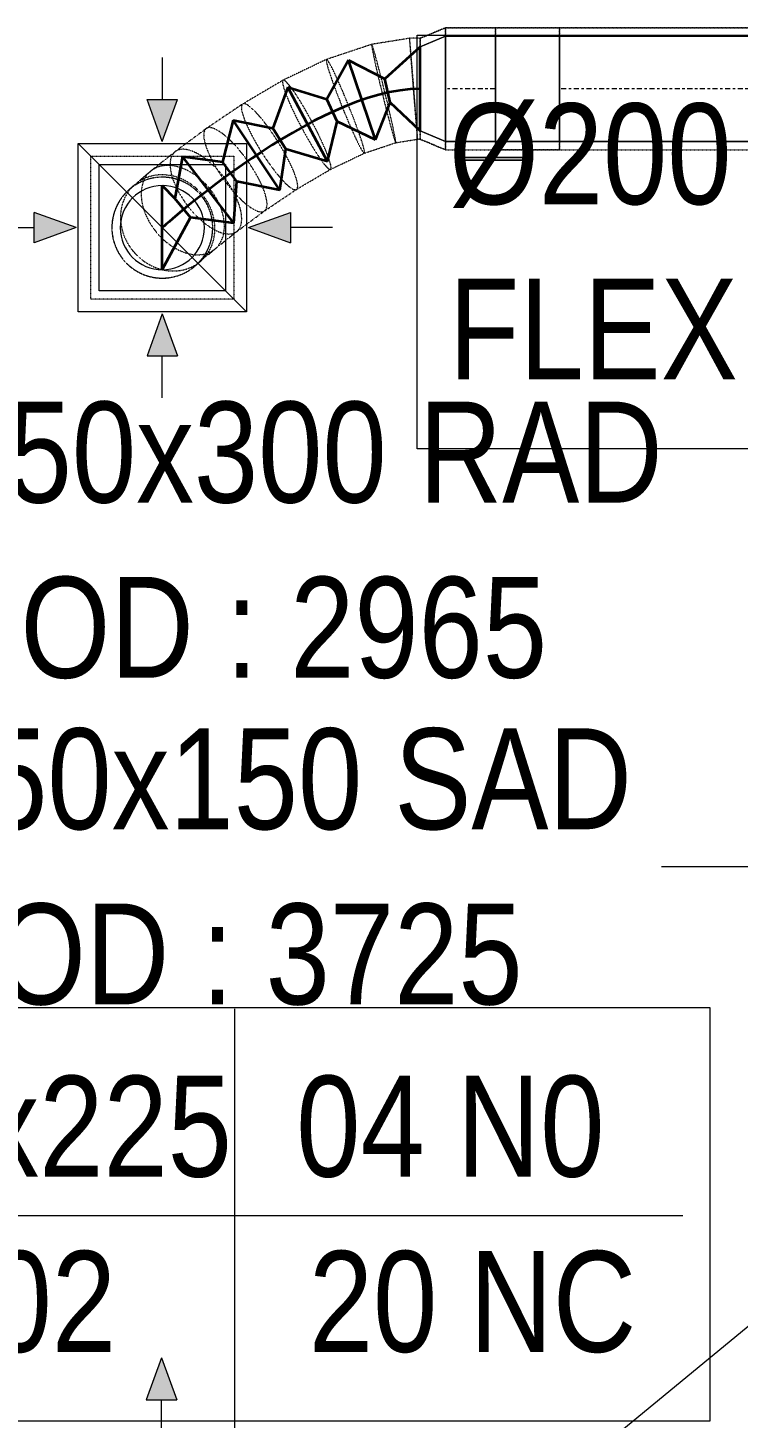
# Model space of a CAD drawing. Header units: inches. Extents: x -83664 to 20107, y -47222 to 19398.
# Drawn here: x -15457 to -13767, y -8171 to -4864 of the extents above; entities that cross this region are included whole.
import ezdxf

# ---------------------------------------------------------------- set-up
doc = ezdxf.new("R2010")
doc.units = ezdxf.units.IN
doc.header["$MEASUREMENT"] = 0
doc.linetypes.add('Center', pattern=[29.999999, 12, -6, 6, -6])
doc.linetypes.add('Hidden 0_50', pattern=[1.0584, 0.5292, -0.5292])
for name, color, linetype, lineweight, true_color in [('A-DETL', 7, 'Continuous', 18, 0x00a600), ('M-HVAC-DUCT', 7, 'Continuous', 9, 0xffe97f), ('M-HVAC-DUCT-PATT', 7, 'Continuous', 35, 0x007f00)]:
    doc.layers.add(name, color=color, linetype=linetype, lineweight=lineweight, true_color=true_color)
for name, color, linetype, lineweight in [('A-DETL-GENF', 7, 'Continuous', 9), ('G-ANNO-TEXT', 7, 'Continuous', 9), ('M-HVAC-CDFF', 7, 'Continuous', 9), ('M-HVAC-DUCT-CNTR', 7, 'Center', 9), ('M-HVAC-DUCT-IDEN', 7, 'Continuous', 18)]:
    doc.layers.add(name, color=color, linetype=linetype, lineweight=lineweight)
doc.styles.add('Arial Narrow_21', font='ARIALN.TTF', dxfattribs={"height": 240})

# ---------------------------------------------------------------- blocks, each defined once
blk = doc.blocks.new('GCE-AT-Return Air Rectangular Diffuser - 300X300-V72-FIRST FLOOR AC CONDITIONING LAYOUT - PART A')
at = {"layer": 'A-DETL-GENF', "true_color": 0xff00ff}
for points in [[(0, 205), (36.4, 305), (-36.4, 305)], [(-305, -36.4), (-205, 0), (-305, 36.4)], [(305, -36.4), (305, 36.4), (205, 0)], [(36.4, -305), (0, -205), (-36.4, -305)]]:
    blk.add_hatch(color=6, dxfattribs=at).paths.add_polyline_path(points)
at = {"layer": 'A-DETL-GENF', "color": 6, "true_color": 0xff00ff}
for p, q in [((0, 405), (0, 305)), ((0, 205), (-36.4, 305)), ((-36.4, 305), (36.4, 305)), ((0, 205), (36.4, 305)), ((-200, 200), (200, 200)), ((-200, -200), (-200, 200)), ((-200, 200), (200, -200)), ((200, 200), (200, -200)), ((-205, 0), (-305, 36.4)), ((-305, -36.4), (-305, 36.4)), ((205, 0), (305, 36.4)), ((305, 36.4), (305, -36.4)), ((405, 0), (305, 0)), ((-405, 0), (-305, 0)), ((-205, 0), (-305, -36.4)), ((205, 0), (305, -36.4)), ((200, -200), (-200, -200)), ((0, -205), (-36.4, -305)), ((0, -205), (36.4, -305)), ((-36.4, -305), (36.4, -305)), ((0, -405), (0, -305))]:
    blk.add_line(p, q, dxfattribs=at)
blk = doc.blocks.new('M_Rectangular to Round Transition - Angle - 45 Degree-7603096-FIRST FLOOR AC CONDITIONING LAYOUT - PART A')
at = {"layer": 'M-HVAC-DUCT', "color": 6, "true_color": 0xff00ff}
for p, q in [((0, 125), (60.4, 100)), ((60.4, 100), (0, 125)), ((0, 125), (0, -125)), ((0, -125), (0, 125)), ((60.4, 0), (60.4, 100)), ((60.4, 0), (60.4, 100)), ((60.4, -100), (60.4, 0)), ((60.4, -100), (60.4, 0)), ((0, -125), (60.4, -100)), ((60.4, -100), (0, -125))]:
    blk.add_line(p, q, dxfattribs=at)
blk = doc.blocks.new('GCE-AT-Supply Air Rectangular Diffuser - 225x225-V55-FIRST FLOOR AC CONDITIONING LAYOUT - PART A')
at = {"layer": 'A-DETL-GENF', "true_color": 0xff7f00}
for points in [[(36.4, 312.5), (0, 412.5), (-36.4, 312.5)], [(-312.5, 36.4), (-412.5, 0), (-312.5, -36.4)], [(412.5, 0), (312.5, 36.4), (312.5, -36.4), (338.5, -26.9)], [(36.4, -312.5), (-36.4, -312.5), (0, -412.5)]]:
    blk.add_hatch(color=30, dxfattribs=at).paths.add_polyline_path(points)
at = {"layer": 'A-DETL-GENF', "color": 30, "true_color": 0xff7f00}
for p, q in [((0, 412.5), (-36.4, 312.5)), ((0, 412.5), (36.4, 312.5)), ((-36.4, 312.5), (36.4, 312.5)), ((0, 212.5), (0, 312.5)), ((-162.5, -162.5), (162.5, 162.5)), ((-162.5, 162.5), (162.5, -162.5)), ((-162.5, -162.5), (-162.5, 162.5)), ((-162.5, 162.5), (162.5, 162.5)), ((162.5, 162.5), (162.5, -162.5)), ((-412.5, 0), (-312.5, 36.4)), ((-312.5, -36.4), (-312.5, 36.4)), ((312.5, 36.4), (312.5, -36.4)), ((412.5, 0), (312.5, 36.4)), ((212.5, 0), (312.5, 0)), ((-412.5, 0), (-312.5, -36.4)), ((-212.5, 0), (-312.5, 0)), ((412.5, 0), (312.5, -36.4)), ((162.5, -162.5), (-162.5, -162.5)), ((0, -212.5), (0, -312.5)), ((36.4, -312.5), (-36.4, -312.5)), ((0, -412.5), (-36.4, -312.5)), ((0, -412.5), (36.4, -312.5))]:
    blk.add_line(p, q, dxfattribs=at)
blk = doc.blocks.new('M_Rectangular to Round Transition - Angle - 45 Degree-7606913-FIRST FLOOR AC CONDITIONING LAYOUT - PART A')
at = {"layer": 'M-HVAC-DUCT', "color": 6, "true_color": 0xff00ff}
for p, q in [((153610.5, 68092.7), (153910.5, 68092.7)), ((153610.5, 67792.7), (153610.5, 68092.7)), ((153910.5, 68092.7), (153910.5, 67792.7)), ((153910.5, 67792.7), (153610.5, 67792.7))]:
    blk.add_line(p, q, dxfattribs=at)
for start, end in [(90, 180), (0, 90), (180, 270), (270, 0)]:
    blk.add_arc((153760.5, 67942.7), 100, start, end, dxfattribs=at)
blk = doc.blocks.new('TEMW-ME-DMP-Volume Control Damper - Standard-7399637-FIRST FLOOR AC CONDITIONING LAYOUT - PART A')
at = {"layer": 'M-HVAC-DUCT', "color": 6, "true_color": 0xff00ff}
for p, q in [((-165.1, 163.1), (-165.1, 169.4)), ((-152.4, 169.4), (-165.1, 169.4)), ((0, 169.4), (-152.4, 169.4)), ((-152.4, 169.4), (0, 169.4)), ((12.7, 169.4), (0, 169.4)), ((12.7, 169.4), (12.7, 163.1)), ((-165.1, 163.1), (-152.4, 163.1)), ((0, 163.1), (-152.4, 163.1)), ((-152.4, 163.1), (0, 163.1)), ((-6.4, 125), (-6.4, 163.1)), ((6.3, 163.1), (-6.4, 163.1)), ((6.3, 163.1), (-6.4, 163.1)), ((0, 163.1), (12.7, 163.1)), ((6.3, 163.1), (6.3, 125)), ((-76.2, 125), (-76.2, -125)), ((-76.2, -125), (-76.2, 125)), ((76.2, 125), (-76.2, 125)), ((-76.2, 125), (76.2, 125)), ((-76.2, 125), (76.2, 125)), ((-6.4, 125), (6.3, 125)), ((-6.4, 125), (6.3, 125)), ((76.2, 125), (76.2, -125)), ((76.2, -125), (76.2, 125)), ((-76.2, -125), (76.2, -125)), ((-76.2, -125), (76.2, -125)), ((-76.2, -125), (76.2, -125))]:
    blk.add_line(p, q, dxfattribs=at)
blk = doc.blocks.new('TEMW-SMBZ-HO-BM-HVAC-00002_rvt-1-FIRST FLOOR AC CONDITIONING LAYOUT - PART A')
at = {"layer": 'M-HVAC-DUCT', "color": 6, "linetype": 'Hidden 0_50', "true_color": 0xff00ff}
for p, q in [((136993.4, 93508.2), (136933, 93483.2)), ((136933, 93483.2), (136993.4, 93508.2)), ((136993.4, 93508.2), (136993.4, 93218.2)), ((136993.4, 93218.2), (136993.4, 93508.2)), ((136993.4, 93508.2), (136993.4, 93218.2)), ((136993.4, 93218.2), (136993.4, 93508.2)), ((137112.1, 93508.2), (136993.4, 93508.2)), ((136993.4, 93508.2), (137112.1, 93508.2)), ((137112.1, 93508.2), (137112.1, 93218.2)), ((137112.1, 93218.2), (137112.1, 93508.2)), ((137264.5, 93508.2), (137112.1, 93508.2)), ((137112.1, 93508.2), (137112.1, 93218.2)), ((137112.1, 93218.2), (137112.1, 93508.2)), ((137112.1, 93508.2), (137264.5, 93508.2)), ((137264.5, 93508.2), (137264.5, 93218.2)), ((137264.5, 93218.2), (137264.5, 93508.2)), ((139770.9, 93508.2), (137264.5, 93508.2)), ((137264.5, 93508.2), (139770.9, 93508.2)), ((137264.5, 93218.2), (137264.5, 93508.2)), ((137264.5, 93508.2), (137264.5, 93218.2)), ((136817.9, 93468.9), (136710.3, 93433)), ((136907.9, 93483.2), (136817.9, 93468.9)), ((136933, 93483.2), (136907.9, 93483.2)), ((136933, 93243.2), (136933, 93483.2)), ((136933, 93243.2), (136933, 93483.2)), ((136933, 93483.2), (136933, 93363.2)), ((136933, 93483.2), (136933, 93363.2)), ((136710.3, 93433), (136607.1, 93383.7)), ((136607, 93383.6), (136511, 93327.1)), ((136933, 93363.2), (136933, 93243.2)), ((136933, 93363.2), (136933, 93243.2)), ((136510.8, 93327), (136424.5, 93268.8)), ((136424.1, 93268.5), (136350.5, 93213.9)), ((136800.4, 93210.1), (136875.1, 93235)), ((136875.1, 93235), (136926.9, 93243.2)), ((136926.9, 93243.2), (136933, 93243.2)), ((136993.4, 93218.2), (136933, 93243.2)), ((136933, 93243.2), (136993.4, 93218.2)), ((136149.7, 92862.9), (136149.7, 93202.9)), ((136149.7, 93202.9), (136489.7, 93202.9)), ((136349.9, 93213.4), (136292.8, 93167.8)), ((136489.7, 93202.9), (136489.7, 92862.9)), ((136719.9, 93171.5), (136800.4, 93210.1)), ((136993.4, 93218.2), (137112.1, 93218.2)), ((136993.4, 93218.2), (137112.1, 93218.2)), ((137112.1, 93218.2), (137264.5, 93218.2)), ((137264.5, 93218.2), (137112.1, 93218.2)), ((137264.5, 93218.2), (139770.9, 93218.2)), ((137264.5, 93218.2), (139770.9, 93218.2)), ((136291.7, 93166.8), (136254.8, 93135.7)), ((136638.8, 93123.9), (136720, 93171.6)), ((136253.4, 93134.4), (136240.3, 93122.9)), ((136562.8, 93072.6), (136639.1, 93124)), ((136496.4, 93023.2), (136563.1, 93072.8)), ((136444.1, 92981.4), (136497, 93023.8)), ((136410.2, 92952.8), (136445.2, 92982.4)), ((136399, 92942.9), (136411.7, 92954.1)), ((136489.7, 92862.9), (136149.7, 92862.9))]:
    blk.add_line(p, q, dxfattribs=at)
at = {"layer": 'M-HVAC-DUCT', "color": 6, "true_color": 0xff00ff}
for p, q in [((136993.4, 93238.2), (136993.4, 93488.2)), ((136993.4, 93488.2), (136993.4, 93238.2)), ((136993.4, 93488.2), (137112.1, 93488.2)), ((136993.4, 93488.2), (137112.1, 93488.2)), ((137112.1, 93238.2), (137112.1, 93488.2)), ((137112.1, 93488.2), (137112.1, 93238.2)), ((137264.5, 93238.2), (137264.5, 93488.2)), ((137264.5, 93488.2), (137264.5, 93238.2)), ((137264.5, 93488.2), (139770.9, 93488.2)), ((137264.5, 93488.2), (139770.9, 93488.2)), ((137112.1, 93238.2), (136993.4, 93238.2)), ((136993.4, 93238.2), (137112.1, 93238.2)), ((139770.9, 93238.2), (137264.5, 93238.2)), ((137264.5, 93238.2), (139770.9, 93238.2))]:
    blk.add_line(p, q, dxfattribs=at)
at = {"layer": 'M-HVAC-DUCT', "color": 6, "linetype": 'Hidden 0_50', "true_color": 0xff00ff}
for start, end in [(90, 180), (125.5298, 305.5298), (305.5298, 125.5298), (0, 90), (180, 270), (270, 0)]:
    blk.add_arc((136319.7, 93032.9), 120, start, end, dxfattribs=at)
for points in [[(136817.9, 93468.9), (136817.6, 93468.8), (136817.7, 93466.1), (136819.8, 93454.2), (136823.7, 93435.3), (136829.1, 93410.7), (136835.8, 93382.1), (136843.2, 93351.5), (136850.8, 93320.9), (136858.1, 93292.4), (136864.6, 93268), (136869.9, 93249.3), (136873.6, 93237.5), (136874.8, 93234.9), (136875.1, 93235)], [(136875.1, 93235), (136875.4, 93235), (136875.3, 93237.8), (136873.2, 93249.7), (136869.3, 93268.6), (136863.9, 93293.1), (136857.2, 93321.7), (136849.8, 93352.3), (136842.2, 93382.9), (136834.9, 93411.4), (136828.4, 93435.8), (136823.1, 93454.6), (136819.4, 93466.3), (136818.2, 93468.9), (136817.9, 93468.9)], [(136907.9, 93483.2), (136907.8, 93483.2), (136907.9, 93480.5), (136908.7, 93468.4), (136910, 93449.1), (136911.9, 93423.9), (136914.2, 93394.7), (136916.6, 93363.2), (136919.1, 93331.8), (136921.5, 93302.6), (136923.7, 93277.4), (136925.4, 93258.1), (136926.5, 93246), (136926.9, 93243.2), (136926.9, 93243.2)], [(136926.9, 93243.2), (136927, 93243.2), (136926.9, 93246), (136926.2, 93258.1), (136924.8, 93277.4), (136922.9, 93302.6), (136920.7, 93331.8), (136918.2, 93363.2), (136915.7, 93394.7), (136913.3, 93423.9), (136911.2, 93449.1), (136909.5, 93468.4), (136908.3, 93480.5), (136908, 93483.2), (136907.9, 93483.2)], [(136710.4, 93433.1), (136709.7, 93432.9), (136709.4, 93430), (136712.1, 93418.3), (136717.8, 93400), (136726, 93376.3), (136736.2, 93349), (136747.7, 93319.7), (136759.7, 93290.6), (136771.5, 93263.6), (136782.1, 93240.5), (136790.9, 93223), (136797.3, 93212.1), (136799.6, 93209.9), (136800.3, 93210.1)], [(136800.3, 93210.1), (136801, 93210.2), (136801.3, 93213.1), (136798.6, 93224.8), (136792.9, 93243.1), (136784.7, 93266.8), (136774.5, 93294.1), (136763, 93323.4), (136751, 93352.5), (136739.2, 93379.5), (136728.6, 93402.6), (136719.8, 93420.1), (136713.4, 93431), (136711.1, 93433.2), (136710.4, 93433.1)], [(136607.3, 93383.7), (136606.1, 93383.3), (136605.1, 93380.1), (136607.5, 93368.2), (136613.7, 93350.2), (136623.3, 93327.2), (136635.6, 93300.8), (136649.9, 93272.9), (136665, 93245.3), (136680.1, 93219.8), (136694, 93198.4), (136705.9, 93182.3), (136714.9, 93172.7), (136718.5, 93171.1), (136719.7, 93171.5)], [(136719.7, 93171.5), (136720.9, 93171.9), (136721.9, 93175.1), (136719.6, 93187), (136713.4, 93205), (136703.8, 93228), (136691.4, 93254.4), (136677.2, 93282.3), (136662, 93309.9), (136646.9, 93335.4), (136633, 93356.8), (136621.1, 93372.9), (136612.1, 93382.5), (136608.5, 93384.1), (136607.3, 93383.7)], [(136511.5, 93327.4), (136509.7, 93326.6), (136507.4, 93322.6), (136508.6, 93310), (136514.3, 93291.7), (136524.1, 93268.9), (136537.4, 93243.1), (136553.3, 93216.1), (136570.6, 93189.7), (136588.3, 93165.8), (136605, 93146), (136619.7, 93131.5), (136631.3, 93123.5), (136636.5, 93122.8), (136638.4, 93123.6)], [(136638.4, 93123.6), (136640.2, 93124.4), (136642.5, 93128.4), (136641.3, 93141), (136635.6, 93159.3), (136625.8, 93182.1), (136612.4, 93207.9), (136596.6, 93234.9), (136579.2, 93261.3), (136561.6, 93285.2), (136544.9, 93305), (136530.2, 93319.4), (136518.6, 93327.5), (136513.4, 93328.2), (136511.5, 93327.4)], [(136425.6, 93269.4), (136422.7, 93268), (136418.7, 93262.8), (136417.7, 93248.8), (136421.9, 93229.4), (136431, 93206.1), (136444.3, 93180.3), (136461, 93153.9), (136479.9, 93128.6), (136499.8, 93106.2), (136519.2, 93088.2), (136536.9, 93075.8), (136551.7, 93069.8), (136558.8, 93070.5), (136561.7, 93071.9)], [(136561.7, 93071.9), (136564.5, 93073.4), (136568.5, 93078.5), (136569.5, 93092.6), (136565.3, 93111.9), (136556.3, 93135.3), (136542.9, 93161), (136526.2, 93187.5), (136507.3, 93212.7), (136487.4, 93235.2), (136468, 93253.2), (136450.3, 93265.6), (136435.6, 93271.5), (136428.4, 93270.9), (136425.6, 93269.4)], [(136494.1, 93021.7), (136498.3, 93024.2), (136504.9, 93031.3), (136509.4, 93047.9), (136508, 93069.3), (136500.9, 93094.1), (136488.4, 93120.6), (136471.6, 93146.9), (136451.5, 93171.3), (136429.4, 93192.1), (136407, 93207.8), (136385.6, 93217.5), (136366.9, 93220.5), (136357, 93217.8), (136352.8, 93215.4)], [(136352.8, 93215.4), (136348.6, 93212.9), (136342, 93205.8), (136337.5, 93189.2), (136338.9, 93167.8), (136346, 93143), (136358.5, 93116.5), (136375.3, 93090.2), (136395.4, 93065.8), (136417.5, 93045), (136439.9, 93029.3), (136461.3, 93019.6), (136480, 93016.6), (136489.9, 93019.3), (136494.1, 93021.7)], [(136389.4, 92935.3), (136398, 92941.4), (136413.4, 92955.8), (136430.2, 92982.6), (136439.4, 93012.9), (136440.5, 93044.6), (136433.4, 93075.5), (136418.5, 93103.5), (136396.8, 93126.6), (136370, 93143.4), (136339.7, 93152.6), (136308, 93153.7), (136277.1, 93146.6), (136258.5, 93136.7), (136249.9, 93130.6)], [(136403.1, 92947.3), (136410.8, 92952.7), (136424.4, 92965.4), (136438.6, 92990.1), (136445.5, 93018.3), (136444.8, 93048.4), (136436.4, 93078.2), (136420.9, 93105.6), (136399.4, 93128.9), (136373.4, 93146.4), (136344.6, 93157), (136314.9, 93159.8), (136286.4, 93154.8), (136269.6, 93146.5), (136261.9, 93141.2)], [(136297.2, 93170.9), (136291.1, 93167), (136280.8, 93157), (136271.3, 93136.3), (136268.3, 93111.4), (136272.2, 93084), (136282.7, 93056), (136299, 93029.2), (136320, 93005.5), (136344.3, 92986.6), (136370.3, 92973.6), (136396.1, 92967.5), (136420.1, 92968.8), (136433.7, 92974.3), (136439.7, 92978.3)], [(136439.7, 92978.3), (136445.7, 92982.2), (136456.1, 92992.2), (136465.6, 93012.9), (136468.5, 93037.8), (136464.7, 93065.2), (136454.2, 93093.2), (136437.9, 93120), (136416.9, 93143.7), (136392.6, 93162.6), (136366.6, 93175.6), (136340.7, 93181.7), (136316.8, 93180.5), (136303.2, 93174.9), (136297.2, 93170.9)], [(136249.9, 93130.6), (136241.4, 93124.5), (136226, 93110.1), (136209.2, 93083.2), (136200, 93052.9), (136198.9, 93021.2), (136206, 92990.4), (136220.9, 92962.4), (136242.5, 92939.2), (136269.4, 92922.4), (136299.7, 92913.2), (136331.4, 92912.1), (136362.3, 92919.3), (136380.9, 92929.2), (136389.4, 92935.3)], [(136261.9, 93141.2), (136254.3, 93135.8), (136240.7, 93123), (136226.5, 93098.4), (136219.5, 93070.1), (136220.3, 93040.1), (136228.7, 93010.3), (136244.1, 92982.9), (136265.6, 92959.6), (136291.7, 92942.1), (136320.5, 92931.5), (136350.2, 92928.7), (136378.6, 92933.7), (136395.5, 92942), (136403.1, 92947.3)]]:
    blk.add_open_spline(points, degree=3, dxfattribs=at)
at = {"layer": 'M-HVAC-DUCT-CNTR', "color": 6, "true_color": 0xff00ff}
for p, q in [((137112.1, 93363.2), (136993.4, 93363.2)), ((139770.9, 93363.2), (137264.5, 93363.2))]:
    blk.add_line(p, q, dxfattribs=at)
at = {"layer": 'M-HVAC-DUCT-CNTR', "color": 6, "linetype": 'Continuous', "lineweight": 35, "true_color": 0xff00ff}
blk.add_open_spline([(136933, 93363.2), (136684.4, 93363.2), (136319.7, 93032.9), (136319.7, 93032.9)], degree=3, dxfattribs=at)
at = {"layer": 'M-HVAC-DUCT-PATT', "color": 6, "true_color": 0xff00ff}
for p, q in [((136933, 93463.2), (136849.1, 93387.2)), ((136933, 93263.2), (136933, 93463.2)), ((136933, 93263.2), (136933, 93463.2)), ((136762.7, 93431.2), (136711.1, 93338.6)), ((136826.8, 93241.7), (136762.7, 93431.2)), ((136826.8, 93241.7), (136762.7, 93431.2)), ((136762.7, 93431.2), (136849.1, 93387.2)), ((136862.1, 93330.3), (136849.1, 93387.2)), ((136618.1, 93366.7), (136582.9, 93269.8)), ((136712.6, 93190.5), (136618.1, 93366.7)), ((136712.6, 93190.5), (136618.1, 93366.7)), ((136618.1, 93366.7), (136711.1, 93338.6)), ((136735.5, 93285.6), (136711.1, 93338.6)), ((136826.8, 93241.7), (136862.1, 93330.3)), ((136933, 93263.2), (136862.1, 93330.3)), ((136488.7, 93288.7), (136463, 93189.7)), ((136599.5, 93122.2), (136488.7, 93288.7)), ((136599.5, 93122.2), (136488.7, 93288.7)), ((136488.7, 93288.7), (136582.9, 93269.8)), ((136712.6, 93190.5), (136735.5, 93285.6)), ((136826.8, 93241.7), (136735.5, 93285.6)), ((136613.3, 93219.9), (136582.9, 93269.8)), ((136599.5, 93122.2), (136613.3, 93219.9)), ((136712.6, 93190.5), (136613.3, 93219.9)), ((136368.1, 93202.2), (136349.3, 93102.1)), ((136490, 93043.6), (136368.1, 93202.2)), ((136490, 93043.6), (136368.1, 93202.2)), ((136368.1, 93202.2), (136463, 93189.7)), ((136497.1, 93142.4), (136463, 93189.7)), ((136319.7, 92932.9), (136319.7, 93132.9)), ((136319.7, 93132.9), (136349.3, 93102.1)), ((136490, 93043.6), (136497.1, 93142.4)), ((136599.5, 93122.2), (136497.1, 93142.4)), ((136386.4, 93057), (136349.3, 93102.1)), ((136319.7, 92932.9), (136386.4, 93057)), ((136490, 93043.6), (136386.4, 93057))]:
    blk.add_line(p, q, dxfattribs=at)
at = {"layer": 'M-HVAC-CDFF', "color": 6, "linetype": 'Hidden 0_50', "lineweight": 9, "true_color": 0xff00ff}
for name, p in [('GCE-AT-Return Air Rectangular Diffuser - 300X300-V72-FIRST FLOOR AC CONDITIONING LAYOUT - PART A', (136319.7, 93032.9)), ('GCE-AT-Supply Air Rectangular Diffuser - 225x225-V55-FIRST FLOOR AC CONDITIONING LAYOUT - PART A', (136317.7, 89932.4))]:
    blk.add_blockref(name, p, dxfattribs=at)
at = {"layer": 'M-HVAC-DUCT', "color": 6, "linetype": 'Hidden 0_50', "lineweight": 9, "true_color": 0xff00ff, "rotation": 180}
blk.add_blockref('M_Rectangular to Round Transition - Angle - 45 Degree-7603096-FIRST FLOOR AC CONDITIONING LAYOUT - PART A', (136993.4, 93363.2), dxfattribs=at)
at = {"layer": 'M-HVAC-DUCT', "color": 6, "linetype": 'Hidden 0_50', "lineweight": 9, "true_color": 0xff00ff, "extrusion": (0, 0, -1), "rotation": 180}
blk.add_blockref('TEMW-ME-DMP-Volume Control Damper - Standard-7399637-FIRST FLOOR AC CONDITIONING LAYOUT - PART A', (-137188.3, 93363.2), dxfattribs=at)
at = {"layer": 'M-HVAC-DUCT', "color": 6, "linetype": 'Hidden 0_50', "lineweight": 9, "true_color": 0xff00ff}
blk.add_blockref('M_Rectangular to Round Transition - Angle - 45 Degree-7606913-FIRST FLOOR AC CONDITIONING LAYOUT - PART A', (-17440.8, 25090.2), dxfattribs=at)
blk = doc.blocks.new('TEMW-SMBZ-HO-BM-HVAC-00002_rvt-2-FIRST FLOOR AC CONDITIONING LAYOUT - PART A')
at = {"layer": 'M-HVAC-DUCT', "color": 6, "linetype": 'Hidden 0_50', "true_color": 0xff00ff}
for p, q in [((136993.4, 93508.2), (136933, 93483.2)), ((136933, 93483.2), (136993.4, 93508.2)), ((136993.4, 93508.2), (136993.4, 93218.2)), ((136993.4, 93218.2), (136993.4, 93508.2)), ((136993.4, 93508.2), (136993.4, 93218.2)), ((136993.4, 93218.2), (136993.4, 93508.2)), ((137112.1, 93508.2), (136993.4, 93508.2)), ((136993.4, 93508.2), (137112.1, 93508.2)), ((137112.1, 93508.2), (137112.1, 93218.2)), ((137112.1, 93218.2), (137112.1, 93508.2)), ((137264.5, 93508.2), (137112.1, 93508.2)), ((137112.1, 93508.2), (137112.1, 93218.2)), ((137112.1, 93218.2), (137112.1, 93508.2)), ((137112.1, 93508.2), (137264.5, 93508.2)), ((137264.5, 93508.2), (137264.5, 93218.2)), ((137264.5, 93218.2), (137264.5, 93508.2)), ((139770.9, 93508.2), (137264.5, 93508.2)), ((137264.5, 93508.2), (139770.9, 93508.2)), ((137264.5, 93218.2), (137264.5, 93508.2)), ((137264.5, 93508.2), (137264.5, 93218.2)), ((136817.9, 93468.9), (136710.3, 93433)), ((136907.9, 93483.2), (136817.9, 93468.9)), ((136933, 93483.2), (136907.9, 93483.2)), ((136933, 93243.2), (136933, 93483.2)), ((136933, 93243.2), (136933, 93483.2)), ((136933, 93483.2), (136933, 93363.2)), ((136933, 93483.2), (136933, 93363.2)), ((136710.3, 93433), (136607.1, 93383.7)), ((136607, 93383.6), (136511, 93327.1)), ((136933, 93363.2), (136933, 93243.2)), ((136933, 93363.2), (136933, 93243.2)), ((136510.8, 93327), (136424.5, 93268.8)), ((136424.1, 93268.5), (136350.5, 93213.9)), ((136800.4, 93210.1), (136875.1, 93235)), ((136875.1, 93235), (136926.9, 93243.2)), ((136926.9, 93243.2), (136933, 93243.2)), ((136993.4, 93218.2), (136933, 93243.2)), ((136933, 93243.2), (136993.4, 93218.2)), ((136149.7, 92862.9), (136149.7, 93202.9)), ((136149.7, 93202.9), (136489.7, 93202.9)), ((136349.9, 93213.4), (136292.8, 93167.8)), ((136489.7, 93202.9), (136489.7, 92862.9)), ((136719.9, 93171.5), (136800.4, 93210.1)), ((136993.4, 93218.2), (137112.1, 93218.2)), ((136993.4, 93218.2), (137112.1, 93218.2)), ((137112.1, 93218.2), (137264.5, 93218.2)), ((137264.5, 93218.2), (137112.1, 93218.2)), ((137264.5, 93218.2), (139770.9, 93218.2)), ((137264.5, 93218.2), (139770.9, 93218.2)), ((136291.7, 93166.8), (136254.8, 93135.7)), ((136638.8, 93123.9), (136720, 93171.6)), ((136253.4, 93134.4), (136240.3, 93122.9)), ((136562.8, 93072.6), (136639.1, 93124)), ((136496.4, 93023.2), (136563.1, 93072.8)), ((136444.1, 92981.4), (136497, 93023.8)), ((136410.2, 92952.8), (136445.2, 92982.4)), ((136399, 92942.9), (136411.7, 92954.1)), ((136489.7, 92862.9), (136149.7, 92862.9))]:
    blk.add_line(p, q, dxfattribs=at)
at = {"layer": 'M-HVAC-DUCT', "color": 6, "true_color": 0xff00ff}
for p, q in [((136993.4, 93238.2), (136993.4, 93488.2)), ((136993.4, 93488.2), (136993.4, 93238.2)), ((136993.4, 93488.2), (137112.1, 93488.2)), ((136993.4, 93488.2), (137112.1, 93488.2)), ((137112.1, 93238.2), (137112.1, 93488.2)), ((137112.1, 93488.2), (137112.1, 93238.2)), ((137264.5, 93238.2), (137264.5, 93488.2)), ((137264.5, 93488.2), (137264.5, 93238.2)), ((137264.5, 93488.2), (139770.9, 93488.2)), ((137264.5, 93488.2), (139770.9, 93488.2)), ((137112.1, 93238.2), (136993.4, 93238.2)), ((136993.4, 93238.2), (137112.1, 93238.2)), ((139770.9, 93238.2), (137264.5, 93238.2)), ((137264.5, 93238.2), (139770.9, 93238.2))]:
    blk.add_line(p, q, dxfattribs=at)
at = {"layer": 'M-HVAC-DUCT', "color": 6, "linetype": 'Hidden 0_50', "true_color": 0xff00ff}
for start, end in [(90, 180), (125.5298, 305.5298), (305.5298, 125.5298), (0, 90), (180, 270), (270, 0)]:
    blk.add_arc((136319.7, 93032.9), 120, start, end, dxfattribs=at)
for points in [[(136817.9, 93468.9), (136817.6, 93468.8), (136817.7, 93466.1), (136819.8, 93454.2), (136823.7, 93435.3), (136829.1, 93410.7), (136835.8, 93382.1), (136843.2, 93351.5), (136850.8, 93320.9), (136858.1, 93292.4), (136864.6, 93268), (136869.9, 93249.3), (136873.6, 93237.5), (136874.8, 93234.9), (136875.1, 93235)], [(136875.1, 93235), (136875.4, 93235), (136875.3, 93237.8), (136873.2, 93249.7), (136869.3, 93268.6), (136863.9, 93293.1), (136857.2, 93321.7), (136849.8, 93352.3), (136842.2, 93382.9), (136834.9, 93411.4), (136828.4, 93435.8), (136823.1, 93454.6), (136819.4, 93466.3), (136818.2, 93468.9), (136817.9, 93468.9)], [(136907.9, 93483.2), (136907.8, 93483.2), (136907.9, 93480.5), (136908.7, 93468.4), (136910, 93449.1), (136911.9, 93423.9), (136914.2, 93394.7), (136916.6, 93363.2), (136919.1, 93331.8), (136921.5, 93302.6), (136923.7, 93277.4), (136925.4, 93258.1), (136926.5, 93246), (136926.9, 93243.2), (136926.9, 93243.2)], [(136926.9, 93243.2), (136927, 93243.2), (136926.9, 93246), (136926.2, 93258.1), (136924.8, 93277.4), (136922.9, 93302.6), (136920.7, 93331.8), (136918.2, 93363.2), (136915.7, 93394.7), (136913.3, 93423.9), (136911.2, 93449.1), (136909.5, 93468.4), (136908.3, 93480.5), (136908, 93483.2), (136907.9, 93483.2)], [(136710.4, 93433.1), (136709.7, 93432.9), (136709.4, 93430), (136712.1, 93418.3), (136717.8, 93400), (136726, 93376.3), (136736.2, 93349), (136747.7, 93319.7), (136759.7, 93290.6), (136771.5, 93263.6), (136782.1, 93240.5), (136790.9, 93223), (136797.3, 93212.1), (136799.6, 93209.9), (136800.3, 93210.1)], [(136800.3, 93210.1), (136801, 93210.2), (136801.3, 93213.1), (136798.6, 93224.8), (136792.9, 93243.1), (136784.7, 93266.8), (136774.5, 93294.1), (136763, 93323.4), (136751, 93352.5), (136739.2, 93379.5), (136728.6, 93402.6), (136719.8, 93420.1), (136713.4, 93431), (136711.1, 93433.2), (136710.4, 93433.1)], [(136607.3, 93383.7), (136606.1, 93383.3), (136605.1, 93380.1), (136607.5, 93368.2), (136613.7, 93350.2), (136623.3, 93327.2), (136635.6, 93300.8), (136649.9, 93272.9), (136665, 93245.3), (136680.1, 93219.8), (136694, 93198.4), (136705.9, 93182.3), (136714.9, 93172.7), (136718.5, 93171.1), (136719.7, 93171.5)], [(136719.7, 93171.5), (136720.9, 93171.9), (136721.9, 93175.1), (136719.6, 93187), (136713.4, 93205), (136703.8, 93228), (136691.4, 93254.4), (136677.2, 93282.3), (136662, 93309.9), (136646.9, 93335.4), (136633, 93356.8), (136621.1, 93372.9), (136612.1, 93382.5), (136608.5, 93384.1), (136607.3, 93383.7)], [(136511.5, 93327.4), (136509.7, 93326.6), (136507.4, 93322.6), (136508.6, 93310), (136514.3, 93291.7), (136524.1, 93268.9), (136537.4, 93243.1), (136553.3, 93216.1), (136570.6, 93189.7), (136588.3, 93165.8), (136605, 93146), (136619.7, 93131.5), (136631.3, 93123.5), (136636.5, 93122.8), (136638.4, 93123.6)], [(136638.4, 93123.6), (136640.2, 93124.4), (136642.5, 93128.4), (136641.3, 93141), (136635.6, 93159.3), (136625.8, 93182.1), (136612.4, 93207.9), (136596.6, 93234.9), (136579.2, 93261.3), (136561.6, 93285.2), (136544.9, 93305), (136530.2, 93319.4), (136518.6, 93327.5), (136513.4, 93328.2), (136511.5, 93327.4)], [(136425.6, 93269.4), (136422.7, 93268), (136418.7, 93262.8), (136417.7, 93248.8), (136421.9, 93229.4), (136431, 93206.1), (136444.3, 93180.3), (136461, 93153.9), (136479.9, 93128.6), (136499.8, 93106.2), (136519.2, 93088.2), (136536.9, 93075.8), (136551.7, 93069.8), (136558.8, 93070.5), (136561.7, 93071.9)], [(136561.7, 93071.9), (136564.5, 93073.4), (136568.5, 93078.5), (136569.5, 93092.6), (136565.3, 93111.9), (136556.3, 93135.3), (136542.9, 93161), (136526.2, 93187.5), (136507.3, 93212.7), (136487.4, 93235.2), (136468, 93253.2), (136450.3, 93265.6), (136435.6, 93271.5), (136428.4, 93270.9), (136425.6, 93269.4)], [(136494.1, 93021.7), (136498.3, 93024.2), (136504.9, 93031.3), (136509.4, 93047.9), (136508, 93069.3), (136500.9, 93094.1), (136488.4, 93120.6), (136471.6, 93146.9), (136451.5, 93171.3), (136429.4, 93192.1), (136407, 93207.8), (136385.6, 93217.5), (136366.9, 93220.5), (136357, 93217.8), (136352.8, 93215.4)], [(136352.8, 93215.4), (136348.6, 93212.9), (136342, 93205.8), (136337.5, 93189.2), (136338.9, 93167.8), (136346, 93143), (136358.5, 93116.5), (136375.3, 93090.2), (136395.4, 93065.8), (136417.5, 93045), (136439.9, 93029.3), (136461.3, 93019.6), (136480, 93016.6), (136489.9, 93019.3), (136494.1, 93021.7)], [(136389.4, 92935.3), (136398, 92941.4), (136413.4, 92955.8), (136430.2, 92982.6), (136439.4, 93012.9), (136440.5, 93044.6), (136433.4, 93075.5), (136418.5, 93103.5), (136396.8, 93126.6), (136370, 93143.4), (136339.7, 93152.6), (136308, 93153.7), (136277.1, 93146.6), (136258.5, 93136.7), (136249.9, 93130.6)], [(136403.1, 92947.3), (136410.8, 92952.7), (136424.4, 92965.4), (136438.6, 92990.1), (136445.5, 93018.3), (136444.8, 93048.4), (136436.4, 93078.2), (136420.9, 93105.6), (136399.4, 93128.9), (136373.4, 93146.4), (136344.6, 93157), (136314.9, 93159.8), (136286.4, 93154.8), (136269.6, 93146.5), (136261.9, 93141.2)], [(136297.2, 93170.9), (136291.1, 93167), (136280.8, 93157), (136271.3, 93136.3), (136268.3, 93111.4), (136272.2, 93084), (136282.7, 93056), (136299, 93029.2), (136320, 93005.5), (136344.3, 92986.6), (136370.3, 92973.6), (136396.1, 92967.5), (136420.1, 92968.8), (136433.7, 92974.3), (136439.7, 92978.3)], [(136439.7, 92978.3), (136445.7, 92982.2), (136456.1, 92992.2), (136465.6, 93012.9), (136468.5, 93037.8), (136464.7, 93065.2), (136454.2, 93093.2), (136437.9, 93120), (136416.9, 93143.7), (136392.6, 93162.6), (136366.6, 93175.6), (136340.7, 93181.7), (136316.8, 93180.5), (136303.2, 93174.9), (136297.2, 93170.9)], [(136249.9, 93130.6), (136241.4, 93124.5), (136226, 93110.1), (136209.2, 93083.2), (136200, 93052.9), (136198.9, 93021.2), (136206, 92990.4), (136220.9, 92962.4), (136242.5, 92939.2), (136269.4, 92922.4), (136299.7, 92913.2), (136331.4, 92912.1), (136362.3, 92919.3), (136380.9, 92929.2), (136389.4, 92935.3)], [(136261.9, 93141.2), (136254.3, 93135.8), (136240.7, 93123), (136226.5, 93098.4), (136219.5, 93070.1), (136220.3, 93040.1), (136228.7, 93010.3), (136244.1, 92982.9), (136265.6, 92959.6), (136291.7, 92942.1), (136320.5, 92931.5), (136350.2, 92928.7), (136378.6, 92933.7), (136395.5, 92942), (136403.1, 92947.3)]]:
    blk.add_open_spline(points, degree=3, dxfattribs=at)
at = {"layer": 'M-HVAC-DUCT-CNTR', "color": 6, "true_color": 0xff00ff}
for p, q in [((137112.1, 93363.2), (136993.4, 93363.2)), ((139770.9, 93363.2), (137264.5, 93363.2))]:
    blk.add_line(p, q, dxfattribs=at)
at = {"layer": 'M-HVAC-DUCT-CNTR', "color": 6, "linetype": 'Continuous', "lineweight": 35, "true_color": 0xff00ff}
blk.add_open_spline([(136933, 93363.2), (136684.4, 93363.2), (136319.7, 93032.9), (136319.7, 93032.9)], degree=3, dxfattribs=at)
at = {"layer": 'M-HVAC-DUCT-PATT', "color": 6, "true_color": 0xff00ff}
for p, q in [((136933, 93463.2), (136849.1, 93387.2)), ((136933, 93263.2), (136933, 93463.2)), ((136933, 93263.2), (136933, 93463.2)), ((136762.7, 93431.2), (136711.1, 93338.6)), ((136826.8, 93241.7), (136762.7, 93431.2)), ((136826.8, 93241.7), (136762.7, 93431.2)), ((136762.7, 93431.2), (136849.1, 93387.2)), ((136862.1, 93330.3), (136849.1, 93387.2)), ((136618.1, 93366.7), (136582.9, 93269.8)), ((136712.6, 93190.5), (136618.1, 93366.7)), ((136712.6, 93190.5), (136618.1, 93366.7)), ((136618.1, 93366.7), (136711.1, 93338.6)), ((136735.5, 93285.6), (136711.1, 93338.6)), ((136826.8, 93241.7), (136862.1, 93330.3)), ((136933, 93263.2), (136862.1, 93330.3)), ((136488.7, 93288.7), (136463, 93189.7)), ((136599.5, 93122.2), (136488.7, 93288.7)), ((136599.5, 93122.2), (136488.7, 93288.7)), ((136488.7, 93288.7), (136582.9, 93269.8)), ((136712.6, 93190.5), (136735.5, 93285.6)), ((136826.8, 93241.7), (136735.5, 93285.6)), ((136613.3, 93219.9), (136582.9, 93269.8)), ((136599.5, 93122.2), (136613.3, 93219.9)), ((136712.6, 93190.5), (136613.3, 93219.9)), ((136368.1, 93202.2), (136349.3, 93102.1)), ((136490, 93043.6), (136368.1, 93202.2)), ((136490, 93043.6), (136368.1, 93202.2)), ((136368.1, 93202.2), (136463, 93189.7)), ((136497.1, 93142.4), (136463, 93189.7)), ((136319.7, 92932.9), (136319.7, 93132.9)), ((136319.7, 93132.9), (136349.3, 93102.1)), ((136490, 93043.6), (136497.1, 93142.4)), ((136599.5, 93122.2), (136497.1, 93142.4)), ((136386.4, 93057), (136349.3, 93102.1)), ((136319.7, 92932.9), (136386.4, 93057)), ((136490, 93043.6), (136386.4, 93057))]:
    blk.add_line(p, q, dxfattribs=at)
at = {"layer": 'M-HVAC-CDFF', "color": 6, "linetype": 'Hidden 0_50', "lineweight": 9, "true_color": 0xff00ff}
for name, p in [('GCE-AT-Return Air Rectangular Diffuser - 300X300-V72-FIRST FLOOR AC CONDITIONING LAYOUT - PART A', (136319.7, 93032.9)), ('GCE-AT-Supply Air Rectangular Diffuser - 225x225-V55-FIRST FLOOR AC CONDITIONING LAYOUT - PART A', (136317.7, 89932.4))]:
    blk.add_blockref(name, p, dxfattribs=at)
at = {"layer": 'M-HVAC-DUCT', "color": 6, "linetype": 'Hidden 0_50', "lineweight": 9, "true_color": 0xff00ff, "rotation": 180}
blk.add_blockref('M_Rectangular to Round Transition - Angle - 45 Degree-7603096-FIRST FLOOR AC CONDITIONING LAYOUT - PART A', (136993.4, 93363.2), dxfattribs=at)
at = {"layer": 'M-HVAC-DUCT', "color": 6, "linetype": 'Hidden 0_50', "lineweight": 9, "true_color": 0xff00ff, "extrusion": (0, 0, -1), "rotation": 180}
blk.add_blockref('TEMW-ME-DMP-Volume Control Damper - Standard-7399637-FIRST FLOOR AC CONDITIONING LAYOUT - PART A', (-137188.3, 93363.2), dxfattribs=at)
at = {"layer": 'M-HVAC-DUCT', "color": 6, "linetype": 'Hidden 0_50', "lineweight": 9, "true_color": 0xff00ff}
blk.add_blockref('M_Rectangular to Round Transition - Angle - 45 Degree-7606913-FIRST FLOOR AC CONDITIONING LAYOUT - PART A', (-17440.8, 25090.2), dxfattribs=at)

msp = doc.modelspace()

# ---------------------------------------------------------------- linework, layer by layer
at = {"layer": 'A-DETL', "color": 7, "lineweight": 9}
for p, q in [((-14965.4, -7196.9), (-14965.4, -8196.9)), ((-16178.3, -7689), (-13898.3, -7689))]:
    msp.add_line(p, q, dxfattribs=at)
at = {"layer": 'G-ANNO-TEXT', "flags": 128}
for points in [[(-14530.2, -4881.2), (-12787.2, -4881.2), (-12787.2, -5865.2), (-14530.2, -5865.2)], [(-16177.5, -7194), (-13834.5, -7194), (-13834.5, -8178), (-16177.5, -8178)]]:
    msp.add_lwpolyline(points, close=True, dxfattribs=at)
at = {"layer": 'M-HVAC-DUCT-IDEN', "lineweight": 9}
for p, q in [((-13515.1, -6859.5), (-13949.1, -6859.5)), ((-15059, -9033.2), (-13645.8, -7871.8))]:
    msp.add_line(p, q, dxfattribs=at)

# ---------------------------------------------------------------- block references
at = {"lineweight": 5}
for name in ['TEMW-SMBZ-HO-BM-HVAC-00002_rvt-1-FIRST FLOOR AC CONDITIONING LAYOUT - PART A', 'TEMW-SMBZ-HO-BM-HVAC-00002_rvt-2-FIRST FLOOR AC CONDITIONING LAYOUT - PART A']:
    msp.add_blockref(name, (-151456.7, -98372.2), dxfattribs=at)

# ---------------------------------------------------------------- texts
at = {"layer": 'G-ANNO-TEXT', "char_height": 240, "attachment_point": 1, "style": 'Arial Narrow_21'}
for s, insert, width in [('Ø200', (-14455.2, -5043.6), 841.772), ('FLEX.(TYP)', (-14455.2, -5460.3), 1875.949), (' 225x225  04 N0', (-16102.5, -7356.4), 2537.341), (' SD-02      20 NC', (-16102.5, -7773.1), 2645.569)]:
    msp.add_mtext(s, dxfattribs=dict(at, insert=insert, width=width))
at = {"layer": 'M-HVAC-DUCT-IDEN', "lineweight": 9, "char_height": 240, "attachment_point": 1, "style": 'Arial Narrow_21'}
for s, insert, width in [('350x300 RAD', (-15657.9, -5753.1), 2152.531), ('BOD : 2965', (-15657.9, -6169.8), 1803.797), ('250x150 SAD', (-15716.1, -6530), 2128.48), ('BOD : 3725', (-15716.1, -6946.7), 1803.797)]:
    msp.add_mtext(s, dxfattribs=dict(at, insert=insert, width=width))

doc.saveas('drawing.dxf')
